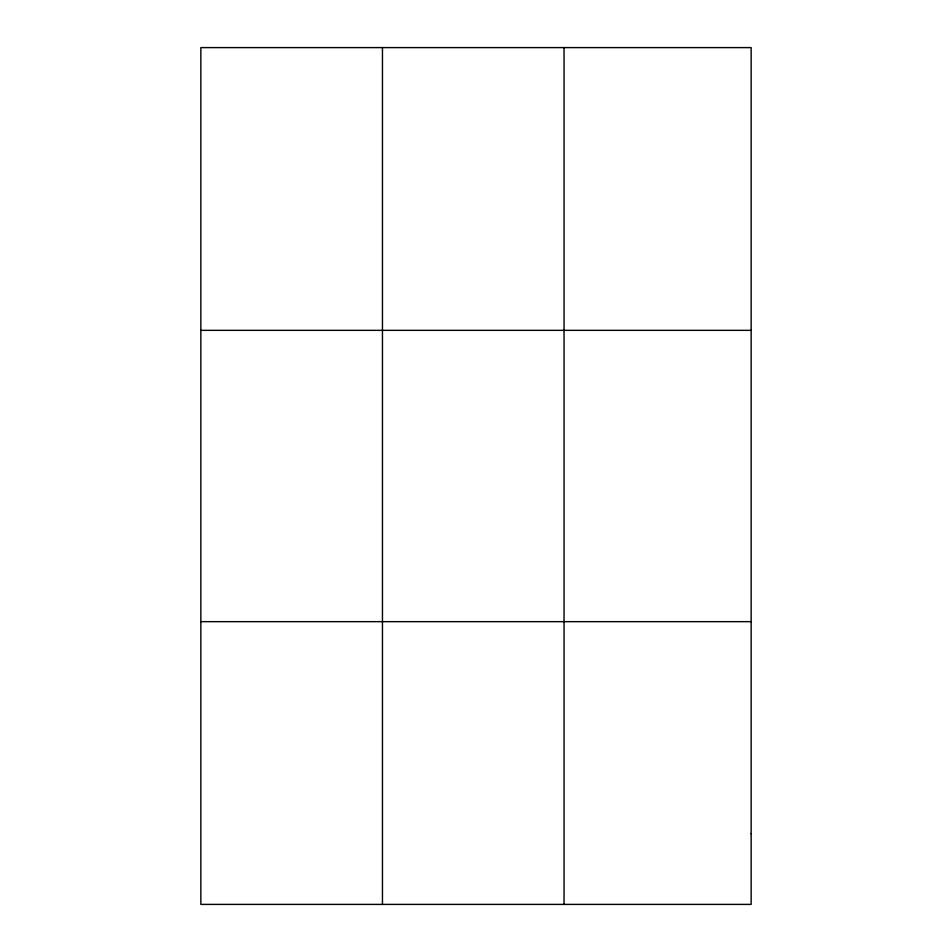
<?xml version="1.0" encoding="UTF-8"?>
<svg xmlns="http://www.w3.org/2000/svg" width="952" height="952" viewBox="0 0 952 952"><rect width="100%" height="100%" fill="white"/><g stroke="black" fill="none" stroke-linecap="round" stroke-linejoin="round"><path stroke-width="1.43" d="M382.454 47.6L382.454 904.4M564.048 47.6L564.048 904.4M200.86 330.344L751.14 330.344M200.86 621.656L751.14 621.656M751.14 833.714L751.14 904.4L200.86 904.4L200.86 47.6L751.14 47.6L751.14 833.714"/></g></svg>
